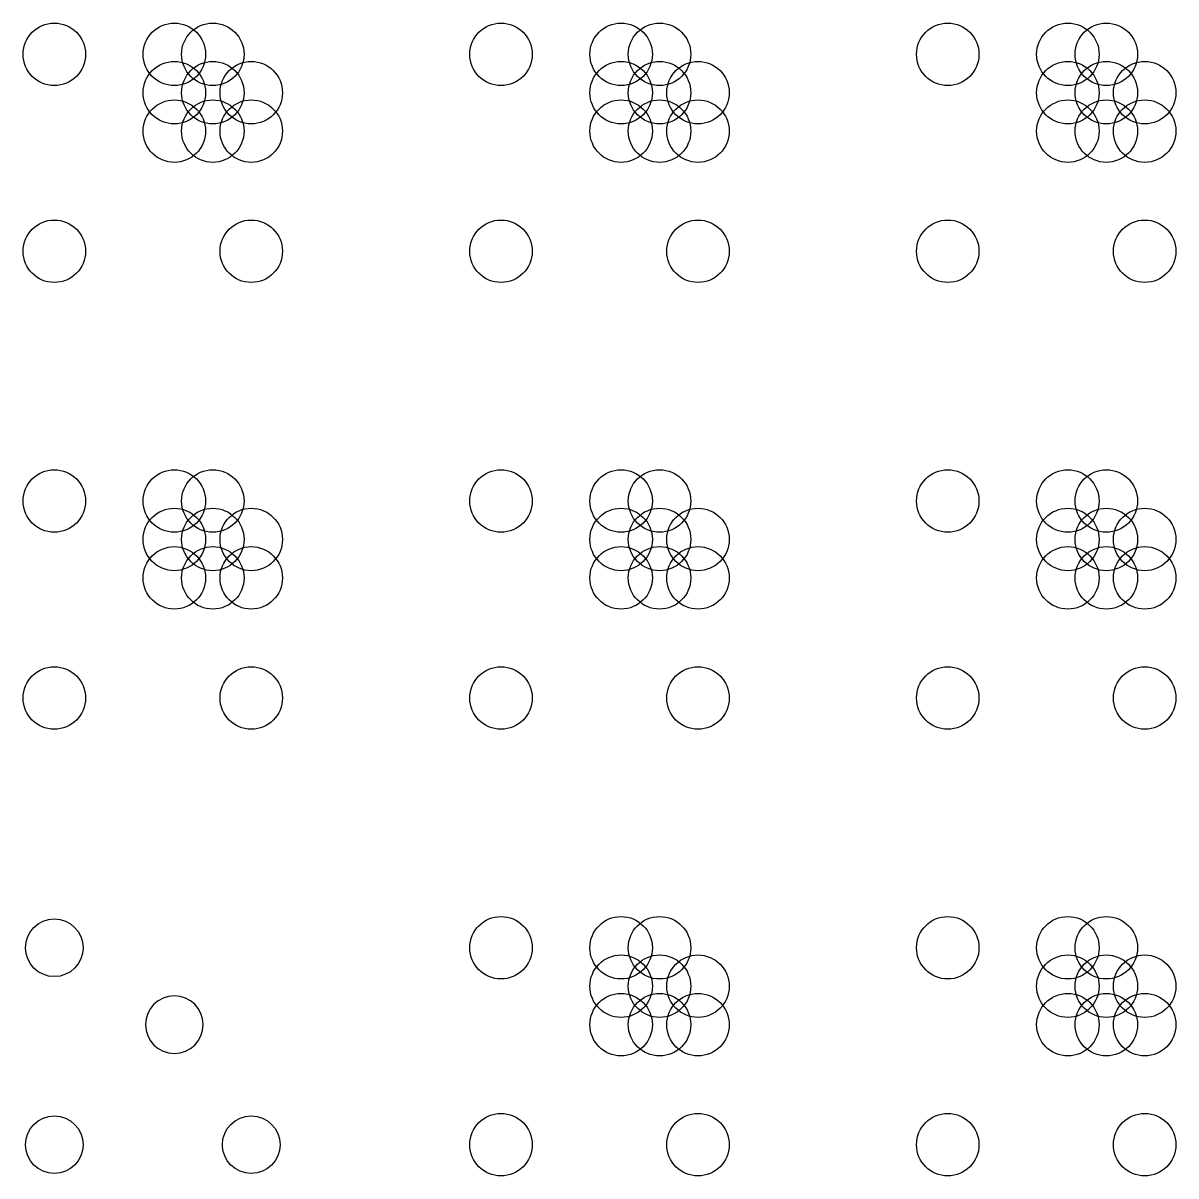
# Model space of a CAD drawing. Header units: millimetres. Extents: x 2 to 122, y 2 to 122.
import ezdxf

# ---------------------------------------------------------------- set-up
doc = ezdxf.new("R2010")
doc.units = ezdxf.units.MM
doc.layers.get('0').update_dxf_attribs({"true_color": 0xc2ced6})
doc.layers.add('Shield', color=7, linetype='Continuous', true_color=0xc2ced6)
doc.layers.get('0').off()

# ---------------------------------------------------------------- blocks, each defined once
blk = doc.blocks.new('*U2')
blk.add_circle((0, 0), 3.25)
blk = doc.blocks.new('*U3')
at = {"color": 0, "linetype": 'ByBlock', "lineweight": -2, "transparency": 16777216}
blk.add_blockref('*U2', (0, 0), dxfattribs=at)
blk = doc.blocks.new('*U43')
blk.add_circle((0, 0), 3.25)
blk = doc.blocks.new('*U45')
at = {"layer": 'Shield', "color": 0, "linetype": 'ByBlock', "lineweight": -2, "transparency": 16777216}
blk.add_blockref('*U43', (0, 0), dxfattribs=at)
blk = doc.blocks.new('*U46')
blk.add_circle((0, 0), 3.25)
blk = doc.blocks.new('*U48')
at = {"layer": 'Shield', "color": 0, "linetype": 'ByBlock', "lineweight": -2, "transparency": 16777216}
blk.add_blockref('*U46', (0, 0), dxfattribs=at)
blk = doc.blocks.new('*U49')
blk.add_circle((0, 0), 3.25)
blk = doc.blocks.new('*U51')
at = {"layer": 'Shield', "color": 0, "linetype": 'ByBlock', "lineweight": -2, "transparency": 16777216}
blk.add_blockref('*U49', (0, 0), dxfattribs=at)
blk = doc.blocks.new('*U52')
blk.add_circle((0, 0), 3.25)
blk = doc.blocks.new('*U54')
at = {"layer": 'Shield', "color": 0, "linetype": 'ByBlock', "lineweight": -2, "transparency": 16777216}
blk.add_blockref('*U52', (0, 0), dxfattribs=at)
blk = doc.blocks.new('*U55')
blk.add_circle((0, 0), 3.25)
blk = doc.blocks.new('*U57')
at = {"layer": 'Shield', "color": 0, "linetype": 'ByBlock', "lineweight": -2, "transparency": 16777216}
blk.add_blockref('*U55', (0, 0), dxfattribs=at)
blk = doc.blocks.new('*U58')
blk.add_circle((0, 0), 3.25)
blk = doc.blocks.new('*U60')
at = {"layer": 'Shield', "color": 0, "linetype": 'ByBlock', "lineweight": -2, "transparency": 16777216}
blk.add_blockref('*U58', (0, 0), dxfattribs=at)
blk = doc.blocks.new('*U61')
blk.add_circle((0, 0), 3.25)
blk = doc.blocks.new('*U63')
at = {"layer": 'Shield', "color": 0, "linetype": 'ByBlock', "lineweight": -2, "transparency": 16777216}
blk.add_blockref('*U61', (0, 0), dxfattribs=at)
blk = doc.blocks.new('*U64')
blk.add_circle((0, 0), 3.25)
blk = doc.blocks.new('*U66')
at = {"layer": 'Shield', "color": 0, "linetype": 'ByBlock', "lineweight": -2, "transparency": 16777216}
blk.add_blockref('*U64', (0, 0), dxfattribs=at)

msp = doc.modelspace()

# ---------------------------------------------------------------- linework, layer by layer
at = {"layer": 'Shield'}
for centre, radius in [((5.25, 118.75), 3.25), ((17.75, 118.75), 3.25), ((21.75, 118.75), 3.25), ((51.75, 118.75), 3.25), ((64.25, 118.75), 3.25), ((68.25, 118.75), 3.25), ((98.25, 118.75), 3.25), ((110.75, 118.75), 3.25), ((114.75, 118.75), 3.25), ((17.75, 114.75), 3.25), ((21.75, 114.75), 3.25), ((25.75, 114.75), 3.25), ((64.25, 114.75), 3.25), ((68.25, 114.75), 3.25), ((72.25, 114.75), 3.25), ((110.75, 114.75), 3.25), ((114.75, 114.75), 3.25), ((118.75, 114.75), 3.25), ((21.75, 110.75), 3.25), ((25.75, 110.75), 3.25), ((68.25, 110.75), 3.25), ((72.25, 110.75), 3.25), ((114.75, 110.75), 3.25), ((118.75, 110.75), 3.25), ((5.25, 98.25), 3.25), ((25.75, 98.25), 3.25), ((51.75, 98.25), 3.25), ((72.25, 98.25), 3.25), ((98.25, 98.25), 3.25), ((118.75, 98.25), 3.25), ((5.25, 72.25), 3.25), ((17.75, 72.25), 3.25), ((21.75, 72.25), 3.25), ((51.75, 72.25), 3.25), ((64.25, 72.25), 3.25), ((68.25, 72.25), 3.25), ((98.25, 72.25), 3.25), ((110.75, 72.25), 3.25), ((114.75, 72.25), 3.25), ((17.75, 68.25), 3.25), ((21.75, 68.25), 3.25), ((25.75, 68.25), 3.25), ((64.25, 68.25), 3.25), ((68.25, 68.25), 3.25), ((72.25, 68.25), 3.25), ((110.75, 68.25), 3.25), ((114.75, 68.25), 3.25), ((118.75, 68.25), 3.25), ((21.75, 64.25), 3.25), ((25.75, 64.25), 3.25), ((68.25, 64.25), 3.25), ((72.25, 64.25), 3.25), ((114.75, 64.25), 3.25), ((118.75, 64.25), 3.25), ((5.25, 51.75), 3.25), ((25.75, 51.75), 3.25), ((51.75, 51.75), 3.25), ((72.25, 51.75), 3.25), ((98.25, 51.75), 3.25), ((118.75, 51.75), 3.25), ((51.75, 25.75), 3.25), ((64.25, 25.75), 3.25), ((68.25, 25.75), 3.25), ((98.25, 25.75), 3.25), ((110.75, 25.75), 3.25), ((114.75, 25.75), 3.25), ((5.25, 25.75), 3), ((64.25, 21.75), 3.25), ((68.25, 21.75), 3.25), ((72.25, 21.75), 3.25), ((110.75, 21.75), 3.25), ((114.75, 21.75), 3.25), ((118.75, 21.75), 3.25), ((68.25, 17.75), 3.25), ((72.25, 17.75), 3.25), ((114.75, 17.75), 3.25), ((118.75, 17.75), 3.25), ((51.75, 5.25), 3.25), ((72.25, 5.25), 3.25), ((98.25, 5.25), 3.25), ((118.75, 5.25), 3.25), ((5.25, 5.25), 3), ((25.75, 5.25), 3)]:
    msp.add_circle(centre, radius, dxfattribs=at)
at = {"layer": 'Shield', "extrusion": (0, 0, -1)}
msp.add_circle((-17.75, 17.75), 3, dxfattribs=at)

# ---------------------------------------------------------------- block references
msp.add_blockref('*U3', (17.75, 17.75))
at = {"layer": 'Shield'}
for name, p in [('*U48', (17.75, 110.75)), ('*U57', (64.25, 110.75)), ('*U66', (110.75, 110.75)), ('*U45', (17.75, 64.25)), ('*U54', (64.25, 64.25)), ('*U63', (110.75, 64.25)), ('*U51', (64.25, 17.75)), ('*U60', (110.75, 17.75))]:
    msp.add_blockref(name, p, dxfattribs=at)

doc.saveas('drawing.dxf')
